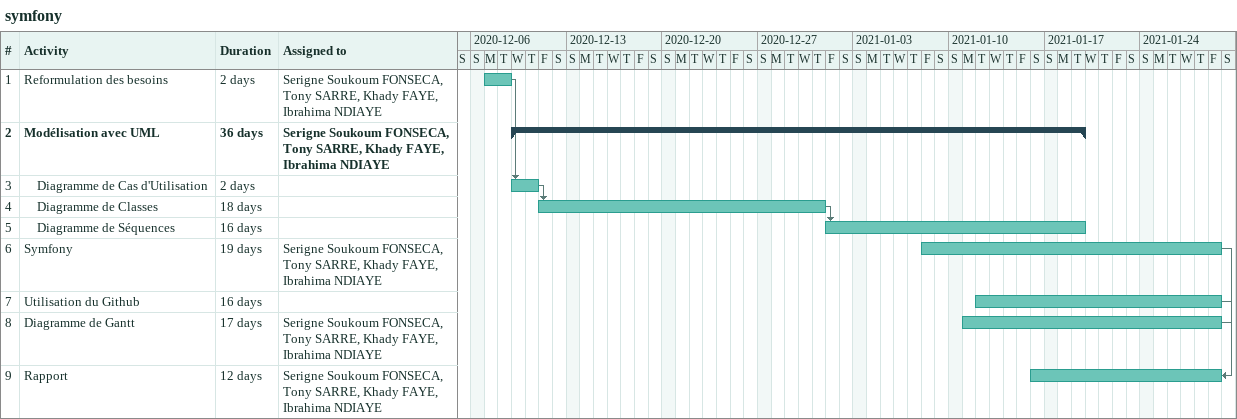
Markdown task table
symfony

| ID | Level | Task | Duration | Start | Finish | Predecessors | Resources |
|---|---|---|---|---|---|---|---|
| 1 | 1 | Reformulation des besoins | 2d | 2020-12-07 | 2020-12-08 |  | Serigne Soukoum FONSECA, Tony SARRE, Khady FAYE, Ibrahima NDIAYE |
| 2 | 1 | **Modélisation avec UML** | 36d | 2020-12-09 | 2021-01-19 |  | Serigne Soukoum FONSECA, Tony SARRE, Khady FAYE, Ibrahima NDIAYE |
| 3 | 2 | Diagramme de Cas d'Utilisation | 2d | 2020-12-09 | 2020-12-10 | 1 |  |
| 4 | 2 | Diagramme de Classes | 18d | 2020-12-11 | 2020-12-31 | 3 |  |
| 5 | 2 | Diagramme de Séquences | 16d | 2021-01-01 | 2021-01-19 | 4 |  |
| 6 | 1 | Symfony | 19d | 2021-01-08 | 2021-01-29 |  | Serigne Soukoum FONSECA, Tony SARRE, Khady FAYE, Ibrahima NDIAYE |
| 7 | 1 | Utilisation du Github | 16d | 2021-01-12 | 2021-01-29 |  |  |
| 8 | 1 | Diagramme de Gantt | 17d | 2021-01-11 | 2021-01-29 |  | Serigne Soukoum FONSECA, Tony SARRE, Khady FAYE, Ibrahima NDIAYE |
| 9 | 1 | Rapport | 12d | 2021-01-16 | 2021-01-29 | 6FF, 7FF, 8FF | Serigne Soukoum FONSECA, Tony SARRE, Khady FAYE, Ibrahima NDIAYE |
